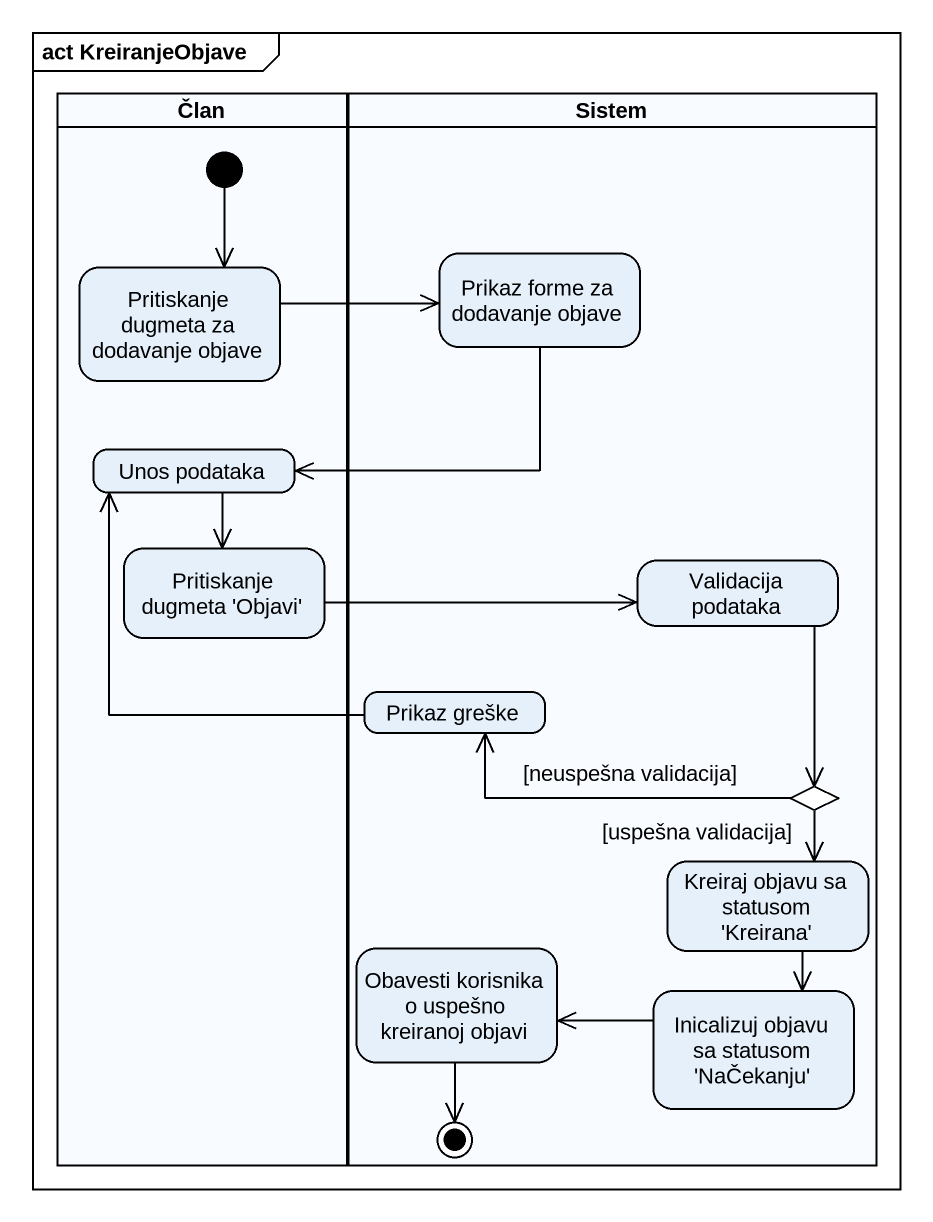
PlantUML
@startuml
mainframe act KreiranjeObjave
hide empty description
state Član <<partition>> {
  state "Pritiskanje dugmeta za dodavanje objave" as Pritiskanje_dugmeta_za
  state "Unos podataka" as Unos_podataka
  state "Pritiskanje dugmeta 'Objavi'" as Pritiskanje_dugmeta_Objavi
  [*] --> Pritiskanje_dugmeta_za
}
state Sistem <<partition>> {
  state "Prikaz forme za dodavanje objave" as Prikaz_forme_za_dodavanje
  state "Validacija podataka" as Validacija_podataka
  state "Prikaz greške" as Prikaz_greške
  state choice1 <<choice>>
  state "Obavesti korisnika o uspešno kreiranoj objavi" as Obavesti_korisnika_o
  state "Kreiraj objavu sa statusom 'Kreirana'" as Kreiraj_objavu_sa_statusom
  state "Inicalizuj objavu sa statusom 'NaČekanju'" as Inicalizuj_objavu_sa
  Obavesti_korisnika_o --> [*]
}
Pritiskanje_dugmeta_za -right-> Prikaz_forme_za_dodavanje
Prikaz_forme_za_dodavanje -left-> Unos_podataka
Unos_podataka --> Pritiskanje_dugmeta_Objavi
Pritiskanje_dugmeta_Objavi -right-> Validacija_podataka
Validacija_podataka --> choice1
Prikaz_greške -up-> Unos_podataka
choice1 -left-> Prikaz_greške : [neuspešna validacija]
choice1 --> Kreiraj_objavu_sa_statusom : [uspešna validacija]
Kreiraj_objavu_sa_statusom --> Inicalizuj_objavu_sa
Inicalizuj_objavu_sa -left-> Obavesti_korisnika_o
@enduml
